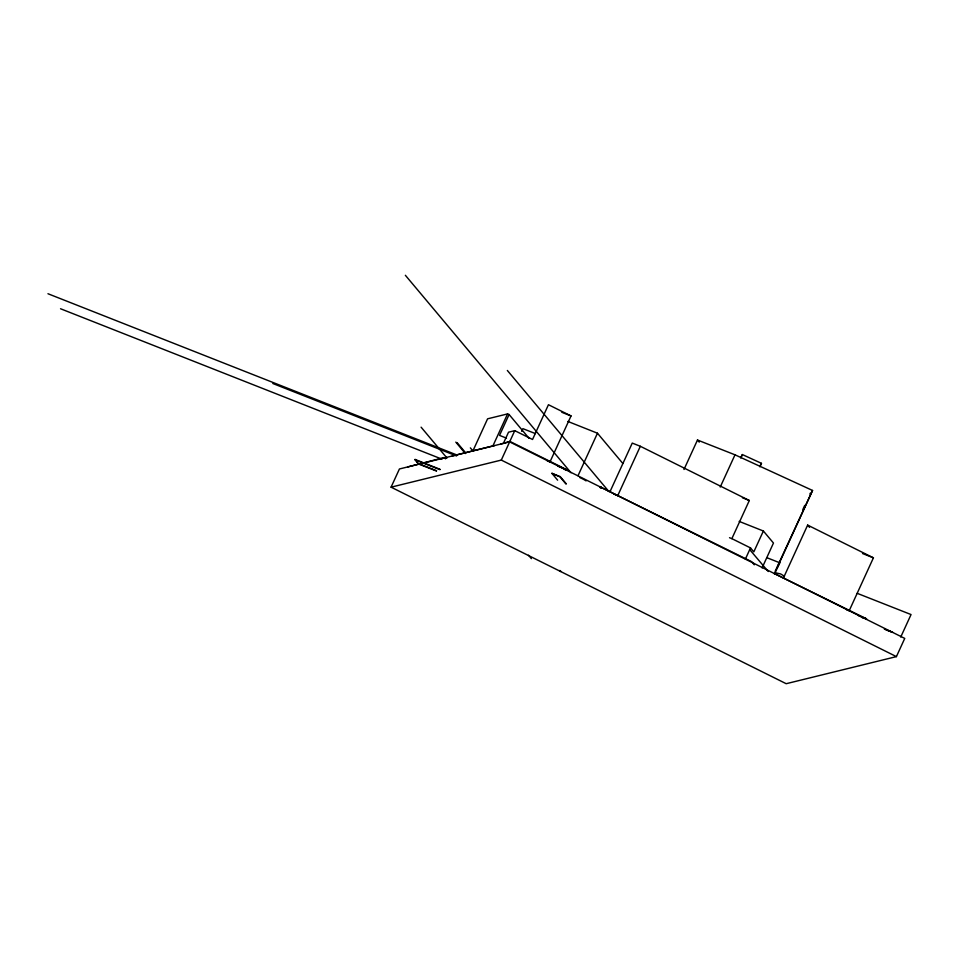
<?xml version="1.0" encoding="UTF-8"?>
<svg xmlns="http://www.w3.org/2000/svg" width="959" height="959" viewBox="0 0 959 959"><rect width="100%" height="100%" fill="white"/><g stroke="black" fill="none" stroke-linecap="round" stroke-linejoin="round"><path stroke-width="1.44" d="M391.08 487.172L399.423 468.975L509.637 441.871L904.745 638.406L896.413 656.615L786.188 683.707L391.08 487.172L501.305 460.08L896.413 656.615M407.923 466.877L443.921 457.611L445.779 458.342M436.441 471.049L418.412 463.94L415.103 459.457L440.097 469.323M418.412 463.94L415.103 459.457M443.921 457.611L445.563 458.822M452.192 455.993L494.556 445.575M472.907 450.91L487.592 418.819L507.563 413.916L509.097 414.528L529.056 438.323M492.878 445.995L507.563 413.916M509.097 414.528L499.543 435.386L506.472 438.143M500.85 444.029L509.852 441.404L566.805 469.73L564.443 469.347L566.805 469.73M503.379 443.418L508.522 432.197L514.767 430.651L532.533 439.486L548.452 404.71L571.025 415.942L549.963 461.938L547.229 460.847M501.305 460.08L514.767 430.651M521.672 431.322L522.895 428.661L535.398 433.588M566.17 483.708L560.224 476.623L551.893 473.326L560.068 476.959L566.014 484.043M578.013 475.724L597.469 433.216L567.872 421.445M560.679 571.432L559.864 570.449L560.907 571.516M754.277 564.803L751.664 561.686L600.442 487.04A7.504 1.199 24.6 0 0 600.346 487.592M600.43 487.651L600.562 487.124A7.504 1.199 24.6 0 1 600.658 486.573M600.442 487.687L601.473 487.687L600.634 487.208M610.272 491.104L632.257 443.082L640.336 446.283L749.327 500.502L731.861 538.646L729.523 537.711M640.336 446.283L617.728 495.647L613.7 494.041M683.983 469.49L697.481 440.025L735.002 454.818L812.549 490.457L777.521 566.961L779.727 562.777L767.356 557.886M720.245 487.028L735.002 454.818M740.78 458.042L742.374 454.566L761.458 463.329L759.864 466.805M749.602 549.471L768.243 571.528M745.371 559.133L750.501 547.913L731.861 538.646M739.173 521.396L763.376 531.01L753.822 551.869L750.501 547.913M762.093 567.908L773.469 543.046L763.376 531.01M802.863 509.469L804.721 505.393M774.261 573.506L866.528 618.819L862.189 617.668M775.124 571.36L812.549 490.457M774.512 574.153L779.727 562.777M783.407 578.049L807.646 525.1L873.421 557.826L849.183 610.775L846.521 609.72M892.637 632.317L886.26 629.895M900.753 637.04L911.05 614.551L857.226 593.333M741.199 456.796L742.374 454.566M760.283 465.559L761.458 463.329M809.887 494.005L810.331 493.154M774.8 572.655L780.638 573.938L784.462 576.275M862.513 553.523L873.421 557.826M47.95 293.73L457.191 455.105M272.835 383.504L456.556 455.957M858.281 615.57L866.528 618.819M884.342 629.116L892.697 632.377M60.537 308.75L441.943 459.145M414.935 459.805L439.941 469.658M418.568 463.605L436.597 470.713M561.806 412.274L571.025 415.942M742.434 497.769L749.327 500.502M557.742 466.122L564.659 468.867M807.646 525.1L809.54 527.354M697.481 440.025L699.243 442.135M597.469 433.216L622.847 463.485M507.347 370.462L608.965 491.607M405.369 275.293L570.989 472.739M551.893 473.326L557.623 480.171M470.354 447.865L473.231 451.305M457.119 442.65L465.75 452.936M455.801 442.123L465.391 453.559M421.097 427.175L446.99 458.042M528.505 555.225L531.382 558.653M579.871 477.606A7.552 1.211 24.6 0 1 586.093 480.903"/></g></svg>
